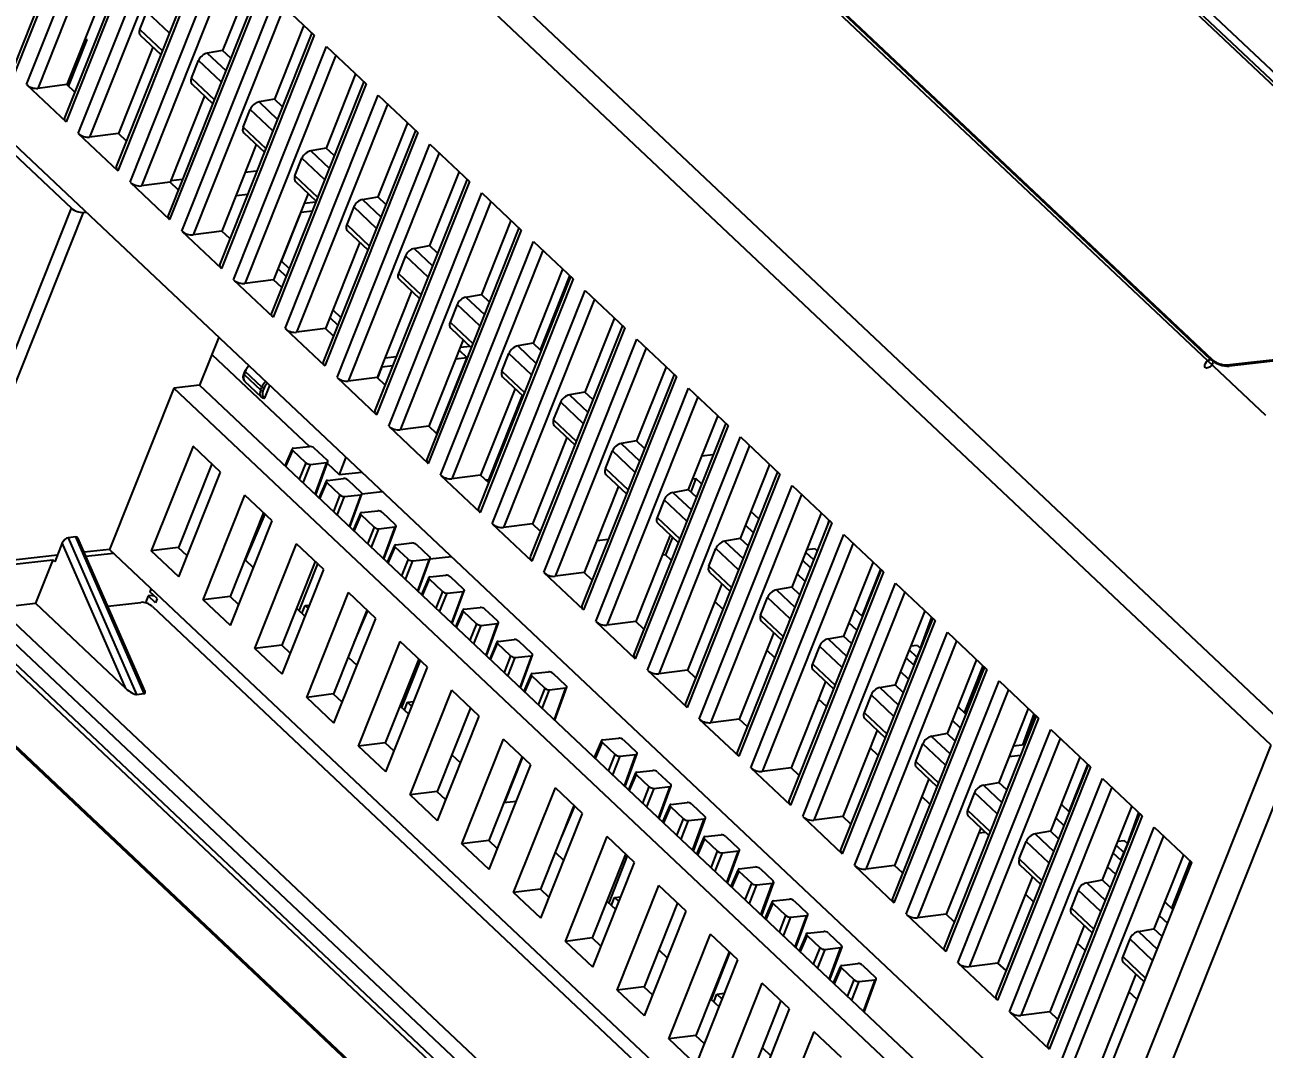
# Model space of a CAD drawing. Header units: millimetres. Extents: x 0 to 1853, y 0 to 821.
# Drawn here: x 1490.5 to 1561.5, y 491.6 to 550.2 of the extents above; entities that cross this region are included whole.
import ezdxf

# ---------------------------------------------------------------- set-up
doc = ezdxf.new("R2010")
doc.units = ezdxf.units.MM
doc.header["$MEASUREMENT"] = 0
doc.layers.get('0').update_dxf_attribs({"linetype": 'CONTINUOUS'})
doc.layers.get('Defpoints').update_dxf_attribs({"linetype": 'CONTINUOUS'})
for name, color, linetype in [('3', 7, 'CONTINUOUS'), ('4', 7, 'CONTINUOUS'), ('5', 7, 'CONTINUOUS'), ('8', 7, 'CONTINUOUS'), ('9', 7, 'CONTINUOUS')]:
    doc.layers.add(name, color=color, linetype=linetype)
doc.styles.get("Standard").update_dxf_attribs({"font": 'txt', "bigfont": 'gbcbig.shx'})
doc.dimstyles.get("Standard").update_dxf_attribs({"dimtxt": 3.5, "dimasz": 2, "dimexe": 0.18, "dimexo": 0.0625, "dimgap": 0.09, "dimtad": 0, "dimzin": 0, "dimdsep": 46, "dimtxsty": 'Standard', "dimblk": 'OPEN30', "dimcen": 0.09, "dimclrd": 3, "dimclre": 3, "dimclrt": 6, "dimadec": 0, "dimazin": 0, "dimtfac": 1, "dimtdec": 4, "dimtofl": 0, "dimtmove": 0, "dimatfit": 3, "dimldrblk": 'OPEN30', "dimfxl": 0, "dimtolj": 1, "dimtzin": 0, "dimlwd": 0, "dimlwe": 0, "dimarcsym": 0})

# ---------------------------------------------------------------- blocks, each defined once
blk = doc.blocks.new('_Open30')
at = {"color": 0, "linetype": 'ByBlock', "lineweight": -2}
for p, q in [((-1, 0.268), (0, 0)), ((0, 0), (-1, -0.268)), ((0, 0), (-1, 0))]:
    blk.add_line(p, q, dxfattribs=at)
blk = doc.blocks.new('*D109')
at = {"color": 3}
for p, q in [((1657.137, 691.755), (1661.985, 689.596)), ((1666.006, 687.765), (1666.186, 687.765)), ((1666.096, 687.675), (1666.096, 687.855))]:
    blk.add_line(p, q, dxfattribs=at)
at = {"layer": 'Defpoints', "color": 0}
for p in [(1663.812, 688.782), (1668.38, 686.748)]:
    blk.add_point(p, dxfattribs=at)
at = {"color": 3, "xscale": 2, "yscale": 2, "zscale": 2, "rotation": 335.9949340820313}
blk.add_blockref('_Open30', (1663.812, 688.782), dxfattribs=at)
at = {"color": 6, "insert": (1654.39, 692.979), "char_height": 3.5, "attachment_point": 5, "rotation": 335.99494}
blk.add_mtext('\\A1;∅5', dxfattribs=at)
blk = doc.blocks.new('nys')
at = {"layer": '3', "color": 163}
for p, q in [((748.369, -174.181), (747.632, -174.935)), ((747.665, -175.003), (748.372, -174.28)), ((748.815, -175.204), (748.372, -174.28)), ((748.444, -174.17), (749.345, -174.406)), ((750.002, -175.514), (749.559, -174.591)), ((748.815, -175.204), (748.123, -175.956)), ((748.254, -176.23), (749.029, -175.388)), ((749.929, -175.624), (748.66, -177.076)), ((748.684, -177.125), (750.006, -175.612)), ((749.029, -175.388), (749.929, -175.624)), ((749.532, -176.604), (748.796, -177.358)), ((748.828, -177.427), (749.535, -176.703)), ((749.978, -177.627), (749.535, -176.703)), ((749.608, -176.594), (750.508, -176.83)), ((743.588, -179.178), (745.589, -177.129)), ((745.556, -177.061), (744.05, -178.603)), ((751.165, -177.938), (750.722, -177.014)), ((749.978, -177.627), (749.286, -178.38)), ((749.417, -178.653), (750.192, -177.811)), ((751.093, -178.047), (749.823, -179.5)), ((749.847, -179.549), (751.17, -178.035)), ((750.192, -177.811), (751.093, -178.047)), ((750.695, -179.028), (749.959, -179.782)), ((749.992, -179.85), (750.698, -179.127)), ((751.142, -180.051), (750.698, -179.127)), ((750.771, -179.018), (751.671, -179.253)), ((752.328, -180.362), (751.885, -179.438)), ((751.142, -180.051), (750.449, -180.803)), ((750.581, -181.077), (751.355, -180.235)), ((751.355, -180.235), (752.256, -180.471)), ((745.42, -182.996), (747.382, -180.865)), ((752.256, -180.471), (750.987, -181.923)), ((751.01, -181.972), (752.333, -180.459)), ((751.859, -181.451), (751.122, -182.205)), ((751.155, -182.274), (751.861, -181.55)), ((752.305, -182.474), (751.861, -181.55)), ((751.934, -181.441), (752.835, -181.677)), ((753.492, -182.785), (753.048, -181.861)), ((745.512, -183.187), (745.839, -182.831)), ((745.839, -182.831), (746.105, -182.901)), ((745.839, -182.831), (745.952, -183.067)), ((752.305, -182.474), (751.612, -183.227)), ((751.744, -183.501), (752.519, -182.659)), ((753.419, -182.895), (752.15, -184.347)), ((752.174, -184.396), (753.496, -182.883)), ((752.519, -182.659), (753.419, -182.895)), ((747.703, -185.808), (749.078, -184.4)), ((753.022, -183.875), (752.285, -184.629)), ((752.318, -184.697), (753.025, -183.974)), ((753.468, -184.898), (753.025, -183.974)), ((753.097, -183.865), (753.998, -184.101)), ((754.655, -185.209), (754.212, -184.285)), ((753.468, -184.898), (752.776, -185.65)), ((752.907, -185.924), (753.682, -185.082)), ((753.682, -185.082), (754.582, -185.318)), ((754.582, -185.318), (753.313, -186.77)), ((753.337, -186.82), (754.659, -185.306)), ((754.185, -186.299), (753.449, -187.053)), ((753.481, -187.121), (754.188, -186.398)), ((754.631, -187.322), (754.188, -186.398)), ((754.261, -186.288), (755.161, -186.524)), ((754.631, -187.322), (753.939, -188.074)), ((755.818, -187.632), (755.375, -186.709)), ((754.07, -188.348), (754.845, -187.506)), ((755.746, -187.742), (754.476, -189.194)), ((754.5, -189.243), (755.823, -187.73)), ((754.845, -187.506), (755.746, -187.742)), ((748.91, -190.267), (750.872, -188.136)), ((755.348, -188.722), (754.612, -189.476)), ((755.424, -188.712), (756.324, -188.948)), ((754.645, -189.545), (755.351, -188.821)), ((755.795, -189.745), (755.351, -188.821)), ((756.981, -190.056), (756.538, -189.132)), ((775.435, -189.252), (775.603, -189.06)), ((749.001, -190.457), (749.328, -190.102)), ((749.328, -190.102), (749.677, -190.194)), ((749.328, -190.102), (749.477, -190.411)), ((755.795, -189.745), (755.102, -190.498)), ((755.234, -190.771), (756.008, -189.93)), ((756.909, -190.165), (755.64, -191.618)), ((755.663, -191.667), (756.986, -190.153)), ((756.008, -189.93), (756.909, -190.165)), ((774.272, -190.281), (773.798, -190.157)), ((773.966, -190.842), (773.692, -190.271)), ((774.272, -190.281), (774.345, -190.432)), ((756.512, -191.146), (755.775, -191.9)), ((755.808, -191.968), (756.514, -191.245)), ((756.958, -192.169), (756.514, -191.245)), ((756.587, -191.136), (757.488, -191.371)), ((758.145, -192.48), (757.701, -191.556)), ((756.958, -192.169), (756.265, -192.921)), ((756.397, -193.195), (757.172, -192.353)), ((758.072, -192.589), (756.803, -194.041)), ((756.827, -194.09), (758.149, -192.577)), ((757.172, -192.353), (758.072, -192.589)), ((775.391, -194.847), (777.356, -192.711)), ((752.463, -197.469), (754.361, -195.407)), ((777.856, -197.746), (779.093, -196.331)), ((778.356, -197.25), (779.117, -196.38)), ((778.093, -197.535), (777.146, -198.504)), ((777.48, -198.163), (777.217, -197.616)), ((777.762, -197.552), (777.371, -197.449)), ((777.762, -197.552), (777.866, -197.768)), ((778.88, -202.117), (780.846, -199.982)), ((781.332, -205.033), (782.583, -203.601)), ((781.386, -205.047), (782.606, -203.651)), ((784.406, -207.4), (782.441, -209.535)), ((786.143, -211.019), (784.906, -212.435)), ((785.406, -211.938), (786.167, -211.068)), ((784.812, -212.24), (784.421, -212.138)), ((785.143, -212.223), (784.196, -213.193)), ((784.267, -212.304), (784.53, -212.851)), ((784.916, -212.456), (784.812, -212.24)), ((787.896, -214.671), (785.93, -216.806))]:
    blk.add_line(p, q, dxfattribs=at)
at = {"layer": '3', "color": 7}
for p, q in [((758.909, -196.14), (758.172, -196.894)), ((758.911, -196.239), (758.205, -196.962)), ((758.911, -196.239), (759.355, -197.163)), ((758.984, -196.13), (759.885, -196.366)), ((760.098, -196.55), (760.542, -197.474)), ((758.662, -197.915), (759.355, -197.163)), ((759.569, -197.347), (758.794, -198.189)), ((759.2, -199.035), (760.469, -197.583)), ((759.224, -199.084), (760.546, -197.571)), ((759.569, -197.347), (760.469, -197.583)), ((760.072, -198.564), (759.335, -199.317)), ((760.075, -198.663), (759.368, -199.386)), ((760.075, -198.663), (760.518, -199.586)), ((760.147, -198.553), (761.048, -198.789)), ((756.128, -199.088), (754.753, -200.497)), ((761.262, -198.974), (761.705, -199.897)), ((759.826, -200.339), (760.518, -199.586)), ((760.732, -199.771), (759.957, -200.613)), ((760.363, -201.459), (761.632, -200.007)), ((760.387, -201.508), (761.709, -199.995)), ((760.732, -199.771), (761.632, -200.007)), ((761.235, -200.987), (760.499, -201.741)), ((761.238, -201.086), (760.531, -201.809)), ((761.238, -201.086), (761.681, -202.01)), ((761.311, -200.977), (762.211, -201.213)), ((762.425, -201.397), (762.868, -202.321)), ((760.989, -202.762), (761.681, -202.01)), ((761.895, -202.194), (761.12, -203.036)), ((761.895, -202.194), (762.796, -202.43)), ((757.922, -202.824), (755.96, -204.956)), ((761.526, -203.882), (762.796, -202.43)), ((761.55, -203.932), (762.873, -202.418)), ((762.398, -203.411), (761.662, -204.165)), ((762.401, -203.51), (761.695, -204.233)), ((762.401, -203.51), (762.845, -204.434)), ((762.474, -203.4), (763.374, -203.636)), ((763.588, -203.821), (764.031, -204.745)), ((756.051, -205.146), (756.378, -204.791)), ((756.378, -204.791), (756.727, -204.882)), ((756.527, -205.099), (756.378, -204.791)), ((762.152, -205.186), (762.845, -204.434)), ((763.058, -204.618), (762.284, -205.46)), ((762.69, -206.306), (763.959, -204.854)), ((762.713, -206.355), (764.036, -204.842)), ((763.058, -204.618), (763.959, -204.854)), ((763.637, -205.824), (764.538, -206.06)), ((763.562, -205.834), (762.825, -206.588)), ((763.564, -205.933), (762.858, -206.657)), ((763.564, -205.933), (764.008, -206.857)), ((764.751, -206.244), (765.195, -207.168)), ((763.315, -207.61), (764.008, -206.857)), ((764.222, -207.042), (763.447, -207.883)), ((764.222, -207.042), (765.122, -207.278)), ((763.853, -208.73), (765.122, -207.278)), ((763.877, -208.779), (765.199, -207.266)), ((764.725, -208.258), (763.988, -209.012)), ((764.728, -208.357), (764.021, -209.08)), ((764.728, -208.357), (765.171, -209.281)), ((764.8, -208.248), (765.701, -208.484)), ((765.915, -208.668), (766.358, -209.592)), ((764.479, -210.033), (765.171, -209.281)), ((765.385, -209.465), (764.61, -210.307)), ((765.016, -211.153), (766.285, -209.701)), ((765.04, -211.202), (766.362, -209.689)), ((765.385, -209.465), (766.285, -209.701)), ((761.411, -210.095), (759.45, -212.226)), ((765.888, -210.682), (765.152, -211.435)), ((765.891, -210.781), (765.184, -211.504)), ((765.891, -210.781), (766.334, -211.704)), ((765.964, -210.671), (766.864, -210.907)), ((767.078, -211.092), (767.521, -212.015)), ((759.541, -212.417), (759.868, -212.061)), ((759.868, -212.061), (760.3, -212.175)), ((760.052, -212.444), (759.868, -212.061)), ((765.642, -212.457), (766.334, -211.704)), ((766.548, -211.889), (765.773, -212.731)), ((766.179, -213.577), (767.449, -212.125)), ((766.203, -213.626), (767.526, -212.113)), ((766.548, -211.889), (767.449, -212.125)), ((767.051, -213.105), (766.315, -213.859)), ((767.054, -213.204), (766.348, -213.927)), ((767.054, -213.204), (767.498, -214.128)), ((767.127, -213.095), (768.027, -213.331)), ((768.241, -213.515), (768.684, -214.439)), ((766.805, -214.88), (767.498, -214.128)), ((767.711, -214.312), (766.937, -215.154)), ((767.711, -214.312), (768.612, -214.548)), ((767.343, -216), (768.612, -214.548)), ((767.366, -216.05), (768.689, -214.536))]:
    blk.add_line(p, q, dxfattribs=at)
at = {"layer": '3', "color": 163}
for centre, ratio, start_param, end_param in [((748.515, -174.317), 0.459493, 5.571716, 7.142207), ((749.415, -174.553), 0.45977, 4.000988, 5.57148), ((748.958, -175.241), 0.45977, 0.859396, 2.429887), ((749.859, -175.477), 0.459493, 2.430123, 4.000615), ((749.678, -176.741), 0.459493, 5.571716, 7.142207), ((750.579, -176.977), 0.45977, 4.000988, 5.57148), ((750.122, -177.665), 0.45977, 0.859396, 2.429887), ((751.022, -177.9), 0.459493, 2.430123, 4.000615), ((750.841, -179.164), 0.459493, 5.571716, 7.142207), ((751.742, -179.4), 0.45977, 4.000988, 5.57148), ((751.285, -180.088), 0.45977, 0.859396, 2.429887), ((752.185, -180.324), 0.459493, 2.430123, 4.000615), ((752.005, -181.588), 0.459493, 5.571716, 7.142207), ((752.905, -181.824), 0.45977, 4.000988, 5.57148), ((752.448, -182.512), 0.45977, 0.859396, 2.429887), ((753.348, -182.748), 0.459493, 2.430123, 4.000615), ((753.168, -184.012), 0.459493, 5.571716, 7.142207), ((754.068, -184.248), 0.45977, 4.000988, 5.57148), ((753.611, -184.935), 0.45977, 0.859396, 2.429887), ((754.512, -185.171), 0.459493, 2.430123, 4.000615), ((754.331, -186.435), 0.459493, 5.571716, 7.142207), ((755.232, -186.671), 0.45977, 4.000988, 5.57148), ((754.775, -187.359), 0.45977, 0.859396, 2.429887), ((755.675, -187.595), 0.459493, 2.430123, 4.000615), ((755.494, -188.859), 0.459493, 5.571716, 7.142207), ((756.395, -189.095), 0.45977, 4.000988, 5.57148), ((755.938, -189.783), 0.45977, 0.859396, 2.429887), ((756.838, -190.019), 0.459493, 2.430123, 4.000615), ((756.658, -191.282), 0.459493, 5.571716, 7.142207), ((757.558, -191.518), 0.45977, 4.000988, 5.57148), ((757.101, -192.206), 0.45977, 0.859396, 2.429887), ((758.001, -192.442), 0.459493, 2.430123, 4.000615)]:
    blk.add_ellipse(centre, major_axis=(-0.147, 0.136), ratio=ratio, start_param=start_param, end_param=end_param, dxfattribs=at)
at = {"layer": '3', "color": 7}
for centre, ratio, start_param, end_param in [((759.055, -196.277), 0.459493, 5.571716, 7.142207), ((759.955, -196.512), 0.45977, 4.000988, 5.57148), ((759.498, -197.2), 0.45977, 0.859396, 2.429887), ((760.398, -197.436), 0.459493, 2.430123, 4.000615), ((760.218, -198.7), 0.459493, 5.571716, 7.142207), ((761.118, -198.936), 0.45977, 4.000988, 5.57148), ((760.661, -199.624), 0.45977, 0.859396, 2.429887), ((761.562, -199.86), 0.459493, 2.430123, 4.000615), ((761.381, -201.124), 0.459493, 5.571716, 7.142207), ((762.282, -201.36), 0.45977, 4.000988, 5.57148), ((761.825, -202.048), 0.45977, 0.859396, 2.429887), ((762.725, -202.283), 0.459493, 2.430123, 4.000615), ((762.544, -203.547), 0.459493, 5.571716, 7.142207), ((763.445, -203.783), 0.45977, 4.000988, 5.57148), ((762.988, -204.471), 0.45977, 0.859396, 2.429887), ((763.888, -204.707), 0.459493, 2.430123, 4.000615), ((763.708, -205.971), 0.459493, 5.571716, 7.142207), ((764.608, -206.207), 0.45977, 4.000988, 5.57148), ((764.151, -206.895), 0.45977, 0.859396, 2.429887), ((765.051, -207.131), 0.459493, 2.430123, 4.000615), ((764.871, -208.395), 0.459493, 5.571716, 7.142207), ((765.771, -208.63), 0.45977, 4.000988, 5.57148), ((765.314, -209.318), 0.45977, 0.859396, 2.429887), ((766.215, -209.554), 0.459493, 2.430123, 4.000615), ((766.034, -210.818), 0.459493, 5.571716, 7.142207), ((766.935, -211.054), 0.45977, 4.000988, 5.57148), ((766.478, -211.742), 0.45977, 0.859396, 2.429887), ((767.378, -211.978), 0.459493, 2.430123, 4.000615), ((767.197, -213.242), 0.459493, 5.571716, 7.142207), ((768.098, -213.478), 0.45977, 4.000988, 5.57148), ((767.641, -214.166), 0.45977, 0.859396, 2.429887), ((768.541, -214.401), 0.459493, 2.430123, 4.000615)]:
    blk.add_ellipse(centre, major_axis=(-0.147, 0.136), ratio=ratio, start_param=start_param, end_param=end_param, dxfattribs=at)
at = {"layer": '4', "color": 251}
for p, q in [((751.663, -163.949), (753.723, -161.72)), ((753.706, -161.685), (753.723, -161.72)), ((753.723, -161.72), (754.328, -161.878)), ((754.065, -161.296), (754.71, -161.465)), ((751.647, -163.914), (751.92, -164.484)), ((751.317, -164.27), (751.591, -164.841)), ((753.079, -167.942), (753.353, -168.513)), ((753.409, -167.586), (753.683, -168.156)), ((747.221, -169.585), (747.785, -170.76)), ((747.451, -169.033), (747.33, -169.164)), ((747.453, -169.083), (747.332, -169.213)), ((747.332, -169.213), (747.896, -170.388)), ((748.017, -170.258), (747.453, -169.083)), ((747.896, -170.388), (748.017, -170.258)), ((747.994, -170.875), (748.486, -170.342)), ((748.124, -170.35), (748.003, -170.48)), ((754.858, -171.648), (754.397, -172.147)), ((754.842, -171.614), (754.858, -171.648)), ((754.858, -171.648), (755.465, -171.807)), ((755.202, -171.225), (755.847, -171.394)), ((759.323, -172.345), (759.583, -172.886)), ((759.448, -172.209), (759.989, -172.35)), ((759.583, -172.886), (756.404, -176.327)), ((758.971, -172.726), (759.583, -172.886)), ((751.077, -175.74), (750.357, -176.52))]:
    blk.add_line(p, q, dxfattribs=at)
for centre, major_axis, ratio, start_param, end_param in [((747.882, -169.195), (0.541, 0.26), 0.579969, 1.490026, 2.170278), ((747.847, -169.122), (-0.451, -0.216), 0.579969, 4.615447, 5.311871), ((747.762, -169.326), (0.541, 0.26), 0.579969, 2.170278, 3.141593), ((747.404, -169.232), (0.0734, -0.0679), 0.459631, 3.141601, 4.000801), ((747.524, -169.101), (0.0734, -0.0679), 0.459631, 2.430005, 4.000801), ((748.446, -170.37), (-0.541, -0.26), 0.579969, 4.631619, 5.311871), ((748.088, -170.276), (-0.0734, 0.0679), 0.459631, 0.859209, 2.430005), ((748.481, -170.444), (0.451, 0.216), 0.579969, 1.473854, 2.170278), ((748.326, -170.501), (-0.541, -0.26), 0.579969, 5.311871, 6.27301), ((748.361, -170.574), (0.451, 0.216), 0.579969, 2.170278, 3.539716), ((747.968, -170.407), (-0.0734, 0.0679), 0.459631, 0.859209, 2.430005)]:
    blk.add_ellipse(centre, major_axis=major_axis, ratio=ratio, start_param=start_param, end_param=end_param, dxfattribs=at)
blk.add_open_spline([(747.33, -169.164), (747.3, -169.196), (747.239, -169.278), (747.186, -169.414), (747.196, -169.509), (747.209, -169.553)], degree=3, knots=[0, 0, 0, 0, 0.269664, 0.669004, 1, 1, 1, 1], dxfattribs=at)
for points, degree in [([(747.788, -170.754), (747.828, -170.853), (747.929, -170.898)], 2), ([(747.898, -170.868), (747.901, -170.876), (747.907, -170.883), (747.912, -170.888)], 3), ([(747.912, -170.888), (747.918, -170.893), (747.925, -170.897), (747.932, -170.899)], 3), ([(747.932, -170.899), (747.94, -170.901), (747.947, -170.901), (747.955, -170.899)], 3), ([(747.955, -170.899), (747.963, -170.897), (747.971, -170.894), (747.979, -170.888)], 3), ([(747.979, -170.888), (747.984, -170.885), (747.989, -170.88), (747.994, -170.875)], 3)]:
    blk.add_open_spline(points, degree=degree, dxfattribs=at)
at = {"layer": '5', "color": 23}
for p, q in [((761.815, -246.115), (726.635, -172.819)), ((760.854, -246.673), (725.675, -173.378)), ((726.033, -173.471), (761.212, -246.767)), ((728.062, -173.835), (733.287, -175.204)), ((761.953, -244.446), (728.062, -173.835)), ((734.151, -174.493), (733.358, -175.351)), ((734.558, -183.576), (734.151, -174.493)), ((734.568, -174.33), (735.007, -184.121)), ((734.998, -174.442), (734.568, -174.33)), ((735.437, -184.233), (734.998, -174.442)), ((735.52, -184.13), (735.09, -174.546)), ((733.287, -175.204), (731.479, -177.161)), ((733.358, -175.351), (733.287, -175.204)), ((723.347, -175.98), (758.527, -249.276)), ((723.384, -175.856), (758.564, -249.152)), ((735.141, -175.69), (736.68, -176.093)), ((729.396, -176.615), (731.479, -177.161)), ((731.479, -177.161), (734.558, -183.576)), ((735.281, -178.799), (737.129, -179.283)), ((737.663, -179.744), (766.38, -239.576)), ((735.007, -184.121), (735.437, -184.233))]:
    blk.add_line(p, q, dxfattribs=at)
for centre, major_axis, ratio, start_param, end_param in [((734.365, -174.549), (-0.281, -0.165), 0.550701, 3.642668, 5.213464), ((734.795, -174.662), (-0.281, -0.165), 0.550701, 2.857784, 3.642668), ((737.305, -179.65), (-0.367, 0.339), 0.459631, 4.000801, 5.571598), ((734.773, -183.632), (-0.285, 0.485), 0.290074, 1.287005, 2.857802), ((735.202, -183.745), (-0.285, 0.485), 0.290074, 2.857802, 3.642683)]:
    blk.add_ellipse(centre, major_axis=major_axis, ratio=ratio, start_param=start_param, end_param=end_param, dxfattribs=at)
at = {"layer": '8', "color": 163}
for p, q in [((734.754, -142.685), (741.522, -156.786)), ((726.936, -172.571), (741.522, -156.786)), ((742.056, -157.247), (727.169, -173.358)), ((742.056, -157.247), (742.222, -157.29)), ((748.035, -157.529), (747.39, -157.36)), ((752.161, -158.61), (751.541, -158.448)), ((752.172, -158.633), (752.161, -158.61)), ((750.586, -159.482), (751.231, -159.651)), ((746.741, -166.706), (744.729, -168.885)), ((746.021, -167.486), (749.342, -174.405)), ((743.297, -168.509), (736.546, -175.815)), ((773.637, -231.723), (743.297, -168.509)), ((744.729, -168.885), (743.297, -168.509)), ((774.461, -230.832), (744.729, -168.885)), ((766.761, -170.637), (763.662, -173.991)), ((743.128, -172.002), (738.747, -176.743)), ((744.063, -173.951), (743.128, -172.002)), ((733.634, -175.052), (727.169, -173.358)), ((743.765, -173.33), (740.259, -177.125)), ((739.683, -178.692), (744.063, -173.951)), ((736.546, -175.815), (735.13, -175.444)), ((766.887, -239.028), (736.546, -175.815)), ((740.515, -180.425), (744.896, -175.685)), ((745.826, -177.623), (744.896, -175.685)), ((749.951, -175.675), (750.362, -176.53)), ((750.362, -176.53), (751.614, -176.858)), ((761.763, -176.046), (758.225, -179.874)), ((739.683, -178.692), (738.747, -176.743)), ((740.256, -177.124), (738.747, -176.743)), ((740.554, -177.749), (740.254, -177.124)), ((745.528, -177.003), (742.021, -180.798)), ((741.445, -182.364), (745.826, -177.623)), ((751.175, -178.027), (752.319, -178.327)), ((737.959, -178.758), (737.827, -178.901)), ((737.655, -179.087), (737.364, -179.402)), ((737.902, -179.601), (737.655, -179.087)), ((738.074, -179.415), (737.827, -178.901)), ((738.074, -179.415), (737.902, -179.601)), ((742.277, -184.098), (746.658, -179.357)), ((743.564, -179.128), (743.862, -179.749)), ((747.588, -181.295), (746.658, -179.357)), ((758.089, -179.839), (758.225, -179.874)), ((741.445, -182.364), (740.515, -180.425)), ((742.019, -180.797), (740.515, -180.425)), ((742.316, -181.421), (742.017, -180.796)), ((747.291, -180.675), (743.784, -184.47)), ((743.208, -186.036), (747.588, -181.295)), ((744.04, -187.77), (748.421, -183.029)), ((745.326, -182.8), (745.624, -183.421)), ((749.351, -184.967), (748.421, -183.029)), ((754.676, -183.238), (753.463, -182.92)), ((770.756, -183.157), (770.111, -182.988)), ((743.208, -186.036), (742.277, -184.098)), ((743.781, -184.469), (742.277, -184.098)), ((744.079, -185.093), (743.779, -184.468)), ((749.053, -184.347), (745.546, -188.142)), ((769.346, -184.072), (768.79, -184.674)), ((769.156, -184.022), (769.346, -184.072)), ((769.539, -184.474), (769.346, -184.072)), ((744.97, -189.708), (749.351, -184.967)), ((763.41, -185.527), (762.765, -185.358)), ((747.089, -186.473), (747.387, -187.093)), ((745.802, -191.442), (750.183, -186.701)), ((751.113, -188.64), (750.183, -186.701)), ((766.89, -186.729), (766.151, -187.529)), ((771.876, -187.524), (771.602, -186.954)), ((744.97, -189.708), (744.04, -187.77)), ((745.544, -188.141), (744.04, -187.77)), ((750.816, -188.019), (747.309, -191.814)), ((766.151, -187.529), (765.961, -187.479)), ((766.344, -187.931), (766.151, -187.529)), ((771.301, -188.146), (771.028, -187.576)), ((745.841, -188.765), (745.542, -188.141)), ((746.733, -193.38), (751.113, -188.64)), ((748.851, -190.145), (749.149, -190.765)), ((747.565, -195.114), (751.946, -190.373)), ((752.876, -192.312), (751.946, -190.373)), ((773.639, -191.196), (773.365, -190.626)), ((746.733, -193.38), (745.802, -191.442)), ((747.306, -191.813), (745.802, -191.442)), ((768.107, -191.603), (767.833, -191.033)), ((773.064, -191.818), (772.79, -191.248)), ((747.604, -192.437), (747.304, -191.813)), ((748.495, -197.052), (752.876, -192.312)), ((752.578, -191.691), (749.071, -195.486)), ((749.327, -198.786), (753.708, -194.045)), ((750.614, -193.817), (750.911, -194.437)), ((754.638, -195.984), (753.708, -194.045)), ((775.401, -194.869), (775.127, -194.298)), ((748.495, -197.052), (747.565, -195.114)), ((749.069, -195.485), (747.565, -195.114)), ((769.869, -195.275), (769.596, -194.705)), ((774.826, -195.49), (774.552, -194.919)), ((749.366, -196.109), (749.067, -195.485)), ((754.341, -195.363), (750.834, -199.158)), ((750.258, -200.724), (754.638, -195.984)), ((751.09, -202.458), (755.471, -197.717)), ((753.109, -197.639), (752.408, -197.455)), ((756.401, -199.656), (755.471, -197.717)), ((777.163, -198.54), (776.89, -197.97)), ((771.632, -198.947), (771.358, -198.376)), ((776.589, -199.162), (776.315, -198.592)), ((750.258, -200.724), (749.327, -198.786)), ((750.831, -199.157), (749.327, -198.786)), ((751.129, -199.782), (750.829, -199.157)), ((756.103, -199.035), (752.596, -202.83)), ((752.02, -204.397), (756.401, -199.656)), ((752.852, -206.13), (757.233, -201.39)), ((754.139, -201.161), (754.437, -201.782)), ((758.163, -203.328), (757.233, -201.39)), ((773.394, -202.619), (773.121, -202.049)), ((778.351, -202.834), (778.078, -202.264)), ((778.926, -202.213), (778.652, -201.642)), ((752.02, -204.397), (751.09, -202.458)), ((752.594, -202.83), (751.09, -202.458)), ((752.891, -203.454), (752.592, -202.829)), ((757.866, -202.708), (754.359, -206.502)), ((753.783, -208.069), (758.163, -203.328)), ((754.615, -209.802), (758.996, -205.062)), ((755.901, -204.833), (756.199, -205.454)), ((759.926, -207), (758.996, -205.062)), ((781.448, -205.063), (780.803, -204.894)), ((781.69, -204.699), (781.722, -204.766)), ((775.157, -206.291), (774.883, -205.721)), ((780.996, -205.552), (780.352, -205.383)), ((753.783, -208.069), (752.852, -206.13)), ((754.356, -206.502), (752.852, -206.13)), ((754.654, -207.126), (754.354, -206.501)), ((759.628, -206.38), (756.121, -210.175)), ((755.545, -211.741), (759.926, -207)), ((757.664, -208.505), (757.962, -209.126)), ((756.377, -213.475), (760.758, -208.734)), ((761.688, -210.672), (760.758, -208.734)), ((777.552, -208.943), (777.157, -208.84)), ((782.177, -208.986), (782.451, -209.557)), ((755.545, -211.741), (754.615, -209.802)), ((756.119, -210.174), (754.615, -209.802)), ((761.391, -210.052), (757.884, -213.847)), ((781.603, -209.609), (781.877, -210.179)), ((756.416, -210.798), (756.117, -210.173)), ((757.308, -215.413), (761.688, -210.672)), ((759.426, -212.177), (759.724, -212.798)), ((758.14, -217.147), (762.521, -212.406)), ((763.451, -214.344), (762.521, -212.406)), ((783.94, -212.659), (784.214, -213.229)), ((757.308, -215.413), (756.377, -213.475)), ((757.881, -213.846), (756.377, -213.475)), ((778.682, -213.636), (778.408, -213.065)), ((783.365, -213.28), (783.639, -213.851)), ((758.179, -214.47), (757.879, -213.845)), ((759.07, -219.085), (763.451, -214.344)), ((763.153, -213.724), (759.646, -217.519)), ((759.902, -220.819), (764.283, -216.078)), ((761.189, -215.849), (761.486, -216.47)), ((765.213, -218.017), (764.283, -216.078)), ((785.702, -216.331), (785.982, -216.915)), ((780.444, -217.308), (780.171, -216.737)), ((785.128, -216.953), (785.408, -217.536)), ((782.213, -220.993), (781.933, -220.41))]:
    blk.add_line(p, q, dxfattribs=at)
for centre, major_axis, ratio, start_param, end_param in [((741.88, -156.88), (-0.367, 0.339), 0.459631, 0.859209, 2.430005), ((736.616, -180.285), (-1.637, -0.786), 0.579969, 3.514302, 3.782769), ((757.873, -179.14), (0.734, -0.679), 0.459631, 5.380157, 5.571598)]:
    blk.add_ellipse(centre, major_axis=major_axis, ratio=ratio, start_param=start_param, end_param=end_param, dxfattribs=at)
at = {"layer": '9', "color": 132}
for p, q in [((757.151, -128.895), (795.926, -209.682)), ((794.608, -210.147), (755.832, -129.36)), ((750.931, -137.657), (741.247, -148.137)), ((751.012, -137.825), (741.248, -148.392)), ((741.663, -149.256), (751.427, -138.689)), ((751.743, -139.347), (742.19, -149.684)), ((752.694, -141.329), (743.009, -151.809)), ((752.775, -141.497), (743.01, -152.064)), ((776.827, -229.388), (734.879, -141.992)), ((743.425, -152.928), (753.19, -142.362)), ((753.505, -143.019), (743.952, -153.357)), ((754.456, -145.001), (744.772, -155.481)), ((754.537, -145.169), (744.773, -155.736)), ((747.422, -146.168), (743.806, -150.08)), ((745.188, -156.6), (754.952, -146.034)), ((755.268, -146.691), (745.715, -157.029)), ((743.868, -150.209), (745.83, -148.086)), ((745.83, -148.086), (745.684, -148.048)), ((748.845, -148.63), (749.583, -147.831)), ((750.355, -149.439), (749.583, -147.831)), ((755.945, -148.103), (752.846, -151.456)), ((756.219, -148.673), (746.534, -159.154)), ((756.3, -148.842), (746.535, -159.408)), ((748.758, -148.952), (749.458, -150.41)), ((748.845, -148.63), (749.617, -150.238)), ((801.094, -192.416), (779.944, -148.35)), ((741.663, -149.256), (743.01, -152.064)), ((743.806, -150.08), (742.19, -149.684)), ((746.95, -160.272), (756.715, -149.706)), ((756.715, -149.706), (758.062, -152.514)), ((744.08, -150.651), (743.806, -150.08)), ((749.184, -149.84), (745.569, -153.752)), ((757.03, -150.363), (747.477, -160.701)), ((750.608, -152.302), (751.346, -151.503)), ((752.118, -153.112), (751.346, -151.503)), ((752.846, -151.456), (751.967, -151.287)), ((751.967, -151.287), (752.595, -152.595)), ((753.12, -152.027), (752.846, -151.456)), ((757.708, -151.775), (754.609, -155.129)), ((757.981, -152.346), (748.297, -162.826)), ((758.062, -152.514), (748.298, -163.08)), ((750.608, -152.302), (751.38, -153.91)), ((743.425, -152.928), (744.773, -155.736)), ((750.521, -152.625), (751.221, -154.082)), ((745.569, -153.752), (743.952, -153.357)), ((745.842, -154.323), (745.569, -153.752)), ((750.947, -153.512), (747.331, -157.425)), ((748.713, -163.945), (758.477, -153.378)), ((758.477, -153.378), (759.825, -156.186)), ((758.793, -154.035), (749.24, -164.373)), ((752.37, -155.974), (753.108, -155.175)), ((753.88, -156.784), (753.108, -155.175)), ((754.609, -155.129), (753.73, -154.959)), ((753.73, -154.959), (754.358, -156.267)), ((754.882, -155.699), (754.609, -155.129)), ((759.744, -156.018), (750.059, -166.498)), ((752.37, -155.974), (753.142, -157.582)), ((759.47, -155.447), (756.371, -158.801)), ((745.188, -156.6), (746.535, -159.408)), ((759.825, -156.186), (750.06, -166.752)), ((752.283, -156.297), (752.983, -157.754)), ((747.331, -157.425), (745.715, -157.029)), ((747.605, -157.995), (747.331, -157.425)), ((752.709, -157.184), (749.094, -161.097)), ((750.475, -167.617), (760.24, -157.05)), ((760.24, -157.05), (761.587, -159.858)), ((760.555, -157.708), (751.002, -168.045)), ((799.302, -188.277), (784.85, -158.166)), ((799.392, -188.343), (784.939, -158.232)), ((754.133, -159.646), (754.871, -158.847)), ((755.643, -160.456), (754.871, -158.847)), ((756.371, -158.801), (755.492, -158.631)), ((755.492, -158.631), (756.12, -159.939)), ((756.645, -159.371), (756.371, -158.801)), ((761.506, -159.69), (751.822, -170.17)), ((754.133, -159.646), (754.905, -161.254)), ((761.233, -159.119), (758.134, -162.473)), ((746.95, -160.272), (748.298, -163.08)), ((761.587, -159.858), (751.823, -170.425)), ((754.046, -159.969), (754.746, -161.427)), ((749.094, -161.097), (747.477, -160.701)), ((749.367, -161.667), (749.094, -161.097)), ((754.472, -160.856), (750.856, -164.769)), ((752.238, -171.289), (762.002, -160.722)), ((762.002, -160.722), (763.35, -163.53)), ((762.318, -161.38), (752.765, -171.717)), ((756.633, -162.519), (755.895, -163.318)), ((757.405, -164.128), (756.633, -162.519)), ((757.255, -162.303), (758.134, -162.473)), ((757.255, -162.303), (757.883, -163.611)), ((758.407, -163.043), (758.134, -162.473)), ((762.995, -162.791), (759.896, -166.145)), ((817.112, -193.348), (802.659, -163.237)), ((817.232, -193.218), (802.78, -163.106)), ((803.175, -162.967), (817.628, -193.078)), ((748.713, -163.945), (750.06, -166.752)), ((763.269, -163.362), (753.584, -173.842)), ((763.35, -163.53), (753.585, -174.097)), ((755.808, -163.641), (756.508, -165.099)), ((755.895, -163.318), (756.667, -164.927)), ((750.856, -164.769), (749.24, -164.373)), ((756.234, -164.528), (752.619, -168.441)), ((754, -174.961), (763.765, -164.394)), ((763.765, -164.394), (765.112, -167.202)), ((751.13, -165.339), (750.856, -164.769)), ((764.08, -165.052), (754.527, -175.389)), ((759.017, -165.975), (759.896, -166.145)), ((759.017, -165.975), (759.645, -167.283)), ((758.396, -166.191), (757.658, -166.99)), ((759.168, -167.8), (758.396, -166.191)), ((760.17, -166.715), (759.896, -166.145)), ((764.758, -166.463), (761.659, -169.817)), ((765.031, -167.034), (755.347, -177.514)), ((765.112, -167.202), (755.348, -177.769)), ((757.571, -167.313), (758.271, -168.771)), ((757.658, -166.99), (758.43, -168.599)), ((750.475, -167.617), (751.823, -170.425)), ((752.619, -168.441), (751.002, -168.045)), ((757.997, -168.2), (754.381, -172.113)), ((755.763, -178.633), (765.527, -168.066)), ((765.527, -168.066), (766.875, -170.874)), ((752.892, -169.011), (752.619, -168.441)), ((765.843, -168.724), (756.29, -179.061)), ((760.158, -169.864), (759.42, -170.662)), ((760.93, -171.472), (760.158, -169.864)), ((760.78, -169.647), (761.659, -169.817)), ((760.78, -169.647), (761.408, -170.955)), ((761.932, -170.388), (761.659, -169.817)), ((766.52, -170.136), (763.421, -173.489)), ((766.794, -170.706), (757.109, -181.186)), ((766.875, -170.874), (757.11, -181.441)), ((759.333, -170.985), (760.033, -172.443)), ((759.42, -170.662), (760.192, -172.271)), ((752.238, -171.289), (753.585, -174.097)), ((754.381, -172.113), (752.765, -171.717)), ((757.525, -182.305), (767.29, -171.739)), ((767.29, -171.739), (768.637, -174.546)), ((754.655, -172.684), (754.381, -172.113)), ((759.759, -171.873), (756.144, -175.785)), ((767.605, -172.396), (758.052, -182.734)), ((761.183, -174.334), (761.921, -173.536)), ((762.693, -175.144), (761.921, -173.536)), ((763.421, -173.489), (762.542, -173.319)), ((762.542, -173.319), (763.17, -174.628)), ((763.695, -174.06), (763.421, -173.489)), ((768.283, -173.808), (765.184, -177.161)), ((768.556, -174.378), (758.872, -184.858)), ((768.637, -174.546), (758.873, -185.113)), ((761.183, -174.334), (761.955, -175.943)), ((754, -174.961), (755.348, -177.769)), ((761.096, -174.657), (761.796, -176.115)), ((756.144, -175.785), (754.527, -175.389)), ((756.417, -176.356), (756.144, -175.785)), ((761.522, -175.545), (757.906, -179.457)), ((759.288, -185.977), (769.052, -175.411)), ((769.052, -175.411), (770.4, -178.219)), ((769.368, -176.068), (759.815, -186.406)), ((762.945, -178.007), (763.683, -177.208)), ((764.455, -178.816), (763.683, -177.208)), ((765.184, -177.161), (764.305, -176.991)), ((764.305, -176.991), (764.933, -178.3)), ((765.457, -177.732), (765.184, -177.161)), ((770.319, -178.05), (760.634, -188.531)), ((762.945, -178.007), (763.717, -179.615)), ((770.045, -177.48), (766.946, -180.833)), ((755.763, -178.633), (757.11, -181.441)), ((770.4, -178.219), (760.635, -188.785)), ((762.858, -178.329), (763.558, -179.787)), ((757.906, -179.457), (756.29, -179.061)), ((758.18, -180.028), (757.906, -179.457)), ((763.284, -179.217), (759.669, -183.13)), ((761.05, -189.649), (770.815, -179.083)), ((770.815, -179.083), (772.162, -181.891)), ((771.13, -179.74), (761.577, -190.078)), ((764.708, -181.679), (765.446, -180.88)), ((766.218, -182.489), (765.446, -180.88)), ((766.946, -180.833), (766.067, -180.664)), ((766.067, -180.664), (766.695, -181.972)), ((767.22, -181.404), (766.946, -180.833)), ((764.708, -181.679), (765.48, -183.287)), ((771.808, -181.152), (768.709, -184.506)), ((757.525, -182.305), (758.873, -185.113)), ((772.081, -181.723), (762.397, -192.203)), ((772.162, -181.891), (762.398, -192.457)), ((764.621, -182.002), (765.321, -183.459)), ((759.669, -183.13), (758.052, -182.734)), ((765.047, -182.889), (761.431, -186.802)), ((762.813, -193.322), (772.577, -182.755)), ((772.577, -182.755), (773.925, -185.563)), ((759.942, -183.7), (759.669, -183.13)), ((772.893, -183.412), (763.34, -193.75)), ((767.83, -184.336), (768.709, -184.506)), ((767.83, -184.336), (768.458, -185.644)), ((768.982, -185.076), (768.709, -184.506)), ((767.208, -184.552), (766.47, -185.351)), ((767.98, -186.161), (767.208, -184.552)), ((773.57, -184.824), (770.471, -188.178)), ((773.844, -185.395), (764.159, -195.875)), ((773.925, -185.563), (764.16, -196.129)), ((766.383, -185.674), (767.083, -187.131)), ((766.47, -185.351), (767.242, -186.959)), ((759.288, -185.977), (760.635, -188.785)), ((761.431, -186.802), (759.815, -186.406)), ((766.809, -186.561), (763.194, -190.474)), ((764.575, -196.994), (774.34, -186.427)), ((774.34, -186.427), (775.687, -189.235)), ((761.705, -187.372), (761.431, -186.802)), ((774.655, -187.085), (765.102, -197.422)), ((770.471, -188.178), (769.592, -188.008)), ((769.592, -188.008), (770.22, -189.316)), ((768.233, -189.023), (768.971, -188.224)), ((769.743, -189.833), (768.971, -188.224)), ((770.745, -188.748), (770.471, -188.178)), ((775.333, -188.496), (772.234, -191.85)), ((775.606, -189.067), (765.922, -199.547)), ((775.687, -189.235), (765.923, -199.802)), ((768.146, -189.346), (768.846, -190.804)), ((768.233, -189.023), (769.005, -190.631)), ((817.232, -193.421), (800.052, -188.92)), ((817.337, -193.516), (800.157, -189.015)), ((761.05, -189.649), (762.398, -192.457)), ((763.194, -190.474), (761.577, -190.078)), ((766.338, -200.666), (776.102, -190.099)), ((776.102, -190.099), (777.45, -192.907)), ((763.467, -191.044), (763.194, -190.474)), ((768.572, -190.233), (764.956, -194.146)), ((776.418, -190.757), (766.865, -201.094)), ((769.995, -192.695), (770.733, -191.896)), ((771.505, -193.505), (770.733, -191.896)), ((772.234, -191.85), (771.355, -191.68)), ((771.355, -191.68), (771.983, -192.988)), ((772.508, -192.42), (772.234, -191.85)), ((777.095, -192.168), (773.996, -195.522)), ((777.369, -192.739), (767.684, -203.219)), ((777.45, -192.907), (767.685, -203.474)), ((769.908, -193.018), (770.608, -194.476)), ((769.995, -192.695), (770.767, -194.304)), ((762.813, -193.322), (764.16, -196.129)), ((764.956, -194.146), (763.34, -193.75)), ((765.23, -194.716), (764.956, -194.146)), ((770.334, -193.905), (766.719, -197.818)), ((768.1, -204.338), (777.865, -193.771)), ((778.18, -194.429), (768.627, -204.766)), ((777.865, -193.771), (779.212, -196.579)), ((772.496, -195.568), (771.758, -196.367)), ((773.268, -197.177), (772.496, -195.568)), ((773.117, -195.352), (773.996, -195.522)), ((773.117, -195.352), (773.745, -196.66)), ((774.27, -196.092), (773.996, -195.522)), ((778.858, -195.84), (775.759, -199.194)), ((779.131, -196.411), (769.447, -206.891)), ((779.212, -196.579), (769.448, -207.146)), ((771.758, -196.367), (772.53, -197.976)), ((764.575, -196.994), (765.923, -199.802)), ((771.671, -196.69), (772.371, -198.148)), ((766.719, -197.818), (765.102, -197.422)), ((766.992, -198.388), (766.719, -197.818)), ((772.097, -197.577), (768.481, -201.49)), ((769.863, -208.01), (779.627, -197.443)), ((779.627, -197.443), (780.975, -200.251)), ((779.943, -198.101), (770.39, -208.438)), ((774.258, -199.241), (773.52, -200.039)), ((775.03, -200.849), (774.258, -199.241)), ((774.88, -199.024), (775.759, -199.194)), ((774.88, -199.024), (775.508, -200.332)), ((776.033, -199.765), (775.759, -199.194)), ((780.894, -200.083), (771.209, -210.563)), ((773.52, -200.039), (774.292, -201.648)), ((780.62, -199.513), (777.521, -202.866)), ((766.338, -200.666), (767.685, -203.474)), ((780.975, -200.251), (771.21, -210.818)), ((773.433, -200.362), (774.133, -201.82)), ((768.481, -201.49), (766.865, -201.094)), ((768.755, -202.061), (768.481, -201.49)), ((773.859, -201.25), (770.244, -205.162)), ((771.625, -211.682), (781.39, -201.116)), ((781.39, -201.116), (782.737, -203.923)), ((781.705, -201.773), (772.152, -212.111)), ((775.283, -203.711), (776.021, -202.913)), ((776.793, -204.521), (776.021, -202.913)), ((777.521, -202.866), (776.642, -202.696)), ((776.642, -202.696), (777.27, -204.005)), ((777.795, -203.437), (777.521, -202.866)), ((782.383, -203.185), (779.284, -206.538)), ((768.1, -204.338), (769.448, -207.146)), ((782.656, -203.755), (772.972, -214.235)), ((782.737, -203.923), (772.973, -214.49)), ((775.196, -204.034), (775.896, -205.492)), ((775.283, -203.711), (776.055, -205.32)), ((770.244, -205.162), (768.627, -204.766)), ((775.622, -204.922), (772.006, -208.834)), ((773.388, -215.354), (783.152, -204.788)), ((783.152, -204.788), (784.5, -207.596)), ((770.517, -205.733), (770.244, -205.162)), ((783.468, -205.445), (773.915, -215.783)), ((778.405, -206.368), (779.284, -206.538)), ((778.405, -206.368), (779.033, -207.677)), ((779.558, -207.109), (779.284, -206.538)), ((777.783, -206.585), (777.045, -207.384)), ((778.555, -208.193), (777.783, -206.585)), ((784.145, -206.857), (781.046, -210.21)), ((784.419, -207.427), (774.734, -217.908)), ((784.5, -207.596), (774.735, -218.162)), ((776.958, -207.706), (777.658, -209.164)), ((777.045, -207.384), (777.817, -208.992)), ((769.863, -208.01), (771.21, -210.818)), ((772.006, -208.834), (770.39, -208.438)), ((777.384, -208.594), (773.769, -212.507)), ((775.15, -219.026), (784.915, -208.46)), ((784.915, -208.46), (786.262, -211.268)), ((772.28, -209.405), (772.006, -208.834)), ((785.23, -209.117), (775.677, -219.455)), ((781.046, -210.21), (780.167, -210.041)), ((780.167, -210.041), (780.795, -211.349)), ((776.827, -229.388), (794.608, -210.147)), ((778.808, -211.056), (779.546, -210.257)), ((780.318, -211.866), (779.546, -210.257)), ((781.32, -210.781), (781.046, -210.21)), ((785.908, -210.529), (782.809, -213.883)), ((786.181, -211.1), (776.497, -221.58)), ((786.262, -211.268), (776.498, -221.834)), ((795.676, -211.069), (777.895, -230.31)), ((778.721, -211.379), (779.421, -212.836)), ((778.808, -211.056), (779.58, -212.664)), ((771.625, -211.682), (772.973, -214.49)), ((773.769, -212.507), (772.152, -212.111)), ((776.913, -222.699), (786.677, -212.132)), ((786.677, -212.132), (787.95, -214.785)), ((774.042, -213.077), (773.769, -212.507)), ((779.147, -212.266), (775.531, -216.179)), ((786.993, -212.789), (777.44, -223.127)), ((781.308, -213.929), (780.57, -214.728)), ((782.08, -215.538), (781.308, -213.929)), ((781.93, -213.713), (782.809, -213.883)), ((781.93, -213.713), (782.558, -215.021)), ((783.083, -214.453), (782.809, -213.883)), ((787.67, -214.201), (784.571, -217.555)), ((778.186, -225.351), (787.95, -214.785)), ((780.483, -215.051), (781.183, -216.508)), ((780.57, -214.728), (781.342, -216.336)), ((773.388, -215.354), (774.735, -218.162)), ((775.531, -216.179), (773.915, -215.783)), ((775.805, -216.749), (775.531, -216.179)), ((780.909, -215.938), (777.294, -219.851)), ((783.071, -217.601), (782.333, -218.4)), ((783.849, -219.223), (783.071, -217.601)), ((783.692, -217.385), (784.571, -217.555)), ((783.692, -217.385), (784.326, -218.706)), ((784.851, -218.138), (784.571, -217.555)), ((782.333, -218.4), (783.111, -220.022)), ((775.15, -219.026), (776.498, -221.834)), ((782.246, -218.723), (782.952, -220.194)), ((777.294, -219.851), (775.677, -219.455)), ((777.567, -220.421), (777.294, -219.851)), ((782.672, -219.61), (779.056, -223.523))]:
    blk.add_line(p, q, dxfattribs=at)
for centre, major_axis, ratio, start_param, end_param in [((749.217, -148.753), (-0.464, -0.189), 0.632349, 5.350654, 6.321962), ((742.045, -149.324), (-0.388, 0.316), 0.511943, 0.826997, 2.317964), ((743.392, -152.132), (-0.388, 0.316), 0.511943, 6.250989, 7.110183), ((751.718, -151.626), (-0.464, -0.189), 0.632349, 3.912409, 5.350654), ((750.98, -152.425), (-0.464, -0.189), 0.632349, 5.350654, 6.321962), ((743.807, -152.996), (-0.388, 0.316), 0.511943, 0.826997, 2.317964), ((753.48, -155.298), (-0.464, -0.189), 0.632349, 3.912409, 5.350654), ((745.155, -155.804), (-0.388, 0.316), 0.511943, 6.250989, 7.110183), ((752.742, -156.097), (-0.464, -0.189), 0.632349, 5.350654, 6.321962), ((745.57, -156.668), (-0.388, 0.316), 0.511943, 0.826997, 2.317964), ((755.243, -158.97), (-0.464, -0.189), 0.632349, 3.912409, 5.350654), ((746.917, -159.476), (-0.388, 0.316), 0.511943, 6.250989, 7.110183), ((754.505, -159.769), (-0.464, -0.189), 0.632349, 5.350654, 6.321962), ((747.332, -160.34), (-0.388, 0.316), 0.511943, 0.826997, 2.317964), ((757.005, -162.642), (-0.464, -0.189), 0.632349, 3.912409, 5.350654), ((748.68, -163.148), (-0.388, 0.316), 0.511943, 6.250989, 7.110183), ((749.095, -164.012), (-0.388, 0.316), 0.511943, 0.826997, 2.317964), ((756.267, -163.441), (-0.464, -0.189), 0.632349, 5.350654, 6.321962), ((758.768, -166.315), (-0.464, -0.189), 0.632349, 3.912409, 5.350654), ((750.442, -166.82), (-0.388, 0.316), 0.511943, 6.250989, 7.110183), ((758.03, -167.113), (-0.464, -0.189), 0.632349, 5.350654, 6.321962), ((750.857, -167.684), (-0.388, 0.316), 0.511943, 0.826997, 2.317964), ((760.53, -169.987), (-0.464, -0.189), 0.632349, 3.912409, 5.350654), ((752.205, -170.492), (-0.388, 0.316), 0.511943, 6.250989, 7.110183), ((759.792, -170.785), (-0.464, -0.189), 0.632349, 5.350654, 6.321962), ((752.62, -171.356), (-0.388, 0.316), 0.511943, 0.826997, 2.317964), ((753.967, -174.164), (-0.388, 0.316), 0.511943, 6.250989, 7.110183), ((762.293, -173.659), (-0.464, -0.189), 0.632349, 3.912409, 5.350654), ((761.555, -174.458), (-0.464, -0.189), 0.632349, 5.350654, 6.321962), ((754.382, -175.029), (-0.388, 0.316), 0.511943, 0.826997, 2.317964), ((764.055, -177.331), (-0.464, -0.189), 0.632349, 3.912409, 5.350654), ((755.73, -177.836), (-0.388, 0.316), 0.511943, 6.250989, 7.110183), ((763.317, -178.13), (-0.464, -0.189), 0.632349, 5.350654, 6.321962), ((756.145, -178.701), (-0.388, 0.316), 0.511943, 0.826997, 2.317964), ((765.818, -181.003), (-0.464, -0.189), 0.632349, 3.912409, 5.350654), ((757.492, -181.509), (-0.388, 0.316), 0.511943, 6.250989, 7.110183), ((765.08, -181.802), (-0.464, -0.189), 0.632349, 5.350654, 6.321962), ((757.907, -182.373), (-0.388, 0.316), 0.511943, 0.826997, 2.317964), ((767.58, -184.675), (-0.464, -0.189), 0.632349, 3.912409, 5.350654), ((759.255, -185.181), (-0.388, 0.316), 0.511943, 6.250989, 7.110183), ((766.842, -185.474), (-0.464, -0.189), 0.632349, 5.350654, 6.321962), ((759.67, -186.045), (-0.388, 0.316), 0.511943, 0.826997, 2.317964), ((769.343, -188.347), (-0.464, -0.189), 0.632349, 3.912409, 5.350654), ((761.017, -188.853), (-0.388, 0.316), 0.511943, 6.250989, 7.110183), ((799.121, -188.473), (0.27, 0.13), 0.579969, 0.009915, 6.2931), ((799.875, -188.427), (0.588, -0.543), 0.459631, 4.000801, 5.571598), ((768.605, -189.146), (-0.464, -0.189), 0.632349, 5.350654, 6.321962), ((799.976, -189.21), (0.076, 0.29), 0.672589, 5.613028, 6.268003), ((761.432, -189.717), (-0.388, 0.316), 0.511943, 0.826997, 2.317964), ((762.78, -192.525), (-0.388, 0.316), 0.511943, 6.250989, 7.110183), ((771.105, -192.019), (-0.464, -0.189), 0.632349, 3.912409, 5.350654), ((770.367, -192.818), (-0.464, -0.189), 0.632349, 5.350654, 6.321962), ((763.195, -193.389), (-0.388, 0.316), 0.511943, 0.826997, 2.317964), ((764.542, -196.197), (-0.388, 0.316), 0.511943, 6.250989, 7.110183), ((772.868, -195.692), (-0.464, -0.189), 0.632349, 3.912409, 5.350654), ((772.13, -196.49), (-0.464, -0.189), 0.632349, 5.350654, 6.321962), ((764.957, -197.061), (-0.388, 0.316), 0.511943, 0.826997, 2.317964), ((774.63, -199.364), (-0.464, -0.189), 0.632349, 3.912409, 5.350654), ((766.305, -199.869), (-0.388, 0.316), 0.511943, 6.250989, 7.110183), ((773.892, -200.162), (-0.464, -0.189), 0.632349, 5.350654, 6.321962), ((766.72, -200.733), (-0.388, 0.316), 0.511943, 0.826997, 2.317964), ((776.393, -203.036), (-0.464, -0.189), 0.632349, 3.912409, 5.350654), ((768.067, -203.541), (-0.388, 0.316), 0.511943, 6.250989, 7.110183), ((768.482, -204.406), (-0.388, 0.316), 0.511943, 0.826997, 2.317964), ((775.655, -203.835), (-0.464, -0.189), 0.632349, 5.350654, 6.321962), ((778.155, -206.708), (-0.464, -0.189), 0.632349, 3.912409, 5.350654), ((769.83, -207.213), (-0.388, 0.316), 0.511943, 6.250989, 7.110183), ((777.417, -207.507), (-0.464, -0.189), 0.632349, 5.350654, 6.321962), ((770.245, -208.078), (-0.388, 0.316), 0.511943, 0.826997, 2.317964), ((779.918, -210.38), (-0.464, -0.189), 0.632349, 3.912409, 5.350654), ((771.592, -210.886), (-0.388, 0.316), 0.511943, 6.250989, 7.110183), ((779.18, -211.179), (-0.464, -0.189), 0.632349, 5.350654, 6.321962), ((772.007, -211.75), (-0.388, 0.316), 0.511943, 0.826997, 2.317964), ((773.355, -214.558), (-0.388, 0.316), 0.511943, 6.250989, 7.110183), ((781.68, -214.052), (-0.464, -0.189), 0.632349, 3.912409, 5.350654), ((780.942, -214.851), (-0.464, -0.189), 0.632349, 5.350654, 6.321962), ((773.77, -215.422), (-0.388, 0.316), 0.511943, 0.826997, 2.317964), ((783.443, -217.724), (-0.464, -0.189), 0.632349, 3.912409, 5.350654), ((775.117, -218.23), (-0.388, 0.316), 0.511943, 6.250989, 7.110183), ((782.705, -218.523), (-0.464, -0.189), 0.632349, 5.350654, 6.321962), ((775.532, -219.094), (-0.388, 0.316), 0.511943, 0.826997, 2.317964), ((776.88, -221.902), (-0.388, 0.316), 0.511943, 6.250989, 7.110183)]:
    blk.add_ellipse(centre, major_axis=major_axis, ratio=ratio, start_param=start_param, end_param=end_param, dxfattribs=at)
blk.add_open_spline([(800.052, -188.92), (800.029, -188.914), (799.969, -188.893), (799.843, -188.828), (799.69, -188.716), (799.541, -188.57), (799.441, -188.437), (799.403, -188.366), (799.392, -188.343)], degree=3, knots=[0, 0, 0, 0, 0.124564, 0.293107, 0.483703, 0.688241, 0.89434, 1, 1, 1, 1], dxfattribs=at)

msp = doc.modelspace()

# ---------------------------------------------------------------- block references
at = {"rotation": 21.03042602539062}
msp.add_blockref('nys', (744.766, 419.977), dxfattribs=at)

# ---------------------------------------------------------------- dimensions: what is measured, and where the dimension line sits
dim = msp.add_linear_dim(base=(1663.812273475, 688.782428712), p1=(0, 0), p2=(0, 0), dimstyle='Standard')
dim.commit()
dim.dimension.update_dxf_attribs({"geometry": '*D109', "text_midpoint": (1654.389890783, 692.978541807), "dimtype": 160})

doc.saveas('drawing.dxf')
